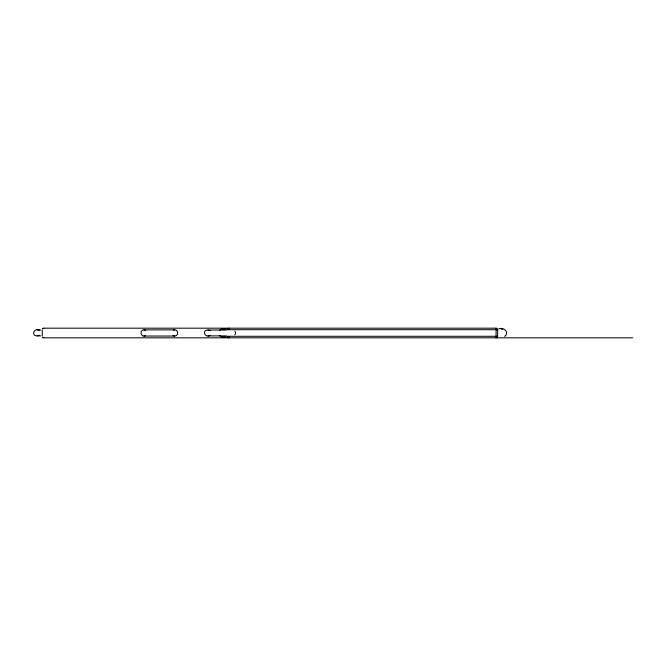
<?xml version="1.0" encoding="UTF-8"?>
<svg xmlns="http://www.w3.org/2000/svg" width="666" height="666" viewBox="0 0 666 666"><rect width="100%" height="100%" fill="white"/><g stroke="black" fill="none" stroke-linecap="round" stroke-linejoin="round"><path stroke-width="1" d="M227.556 329.304L228.063 328.946M42.258 330.153L42.299 335.822M42.507 328.879L43.798 328.18L496.087 328.18A1.54 1.54 0 0 1 497.627 329.72L497.627 336.28A1.54 1.54 0 0 1 496.087 337.82L496.087 328.18M219.33 330.527L221.37 329.087L226.432 328.946M234.898 334.74L235.689 332.958L234.898 331.185M504.67 336.43C509.84 332.709 503.654 326.507 498.692 328.946M42.707 328.629L43.798 328.18M145.663 335.522C141.275 338.436 138.678 329.878 143.948 329.87L174.717 329.87C178.688 329.695 178.688 336.205 174.717 336.039L143.948 336.039M39.46 335.281C30.578 338.553 32.567 326.598 40.901 330.036M210.314 335.281C205.411 338.786 201.182 329.911 207.983 330.036L226.557 330.036M223.826 336.671L221.37 336.83L219.33 335.398M501.29 329.254L502.256 328.979M173.535 330.103L174.717 329.87M502.256 328.979L502.755 328.946M497.627 329.72L227.497 329.72A1.54 1.54 0 0 1 229.037 328.18L229.037 329.72M37.13 335.889L40.901 335.889M207.983 335.889L226.557 335.889M497.627 336.28L227.497 336.28A1.54 1.54 0 0 0 229.037 337.82L229.037 336.28M222.369 336.971L226.432 336.971M42.507 337.121L43.798 337.82L632.7 337.82M207.983 330.036L210.314 330.636M37.13 330.036L39.46 330.636M222.369 328.946L223.826 329.254M143.948 329.87L145.663 330.386M174.717 336.039L173.002 335.522M43.798 337.82L42.707 337.371"/></g></svg>
